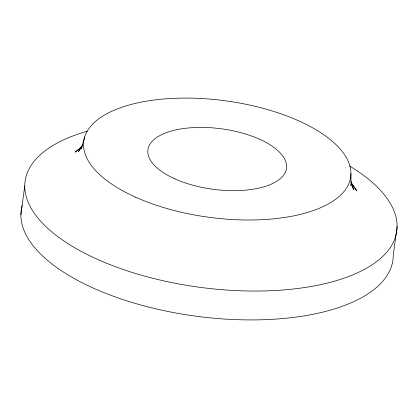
<?xml version="1.0" encoding="UTF-8"?>
<svg xmlns="http://www.w3.org/2000/svg" width="418" height="418" viewBox="0 0 418 418"><rect width="100%" height="100%" fill="white"/><g stroke="black" fill="none" stroke-linecap="round" stroke-linejoin="round"><path stroke-width="0.63" d="M20.9 214.81L24.751 185.932M397.1 226.389L393.249 255.267A187.504 81.902 7.6 0 1 195.885 316.175A187.504 81.902 7.6 0 1 22.191 205.442M84.692 136.911L81.291 148.813L81.834 147.685M82.717 144.717L78.218 151.703L80.204 149.341M82.174 146.295L75.177 152.136L81.296 147.329M351.36 183.105L356.852 190.921L351.162 182.77M352.123 186.036L353.644 189.631L350.932 181.062M350.911 184.735L351.078 185.958L350.921 173.569M349.798 166.165A187.504 81.902 7.6 0 1 334.808 281.068A187.504 81.902 7.6 0 1 71.844 246.03A187.504 81.902 7.6 0 1 87.284 131.184M135.568 197.171A134.664 58.823 7.6 0 0 349.735 181.177A134.664 58.823 7.6 0 0 166.338 98.784A134.664 58.823 7.6 0 0 135.568 197.171M174.839 178.831A69.89 30.53 7.6 0 0 285.99 170.528A69.89 30.53 7.6 0 0 190.812 127.767A69.89 30.53 7.6 0 0 174.839 178.831"/></g></svg>
